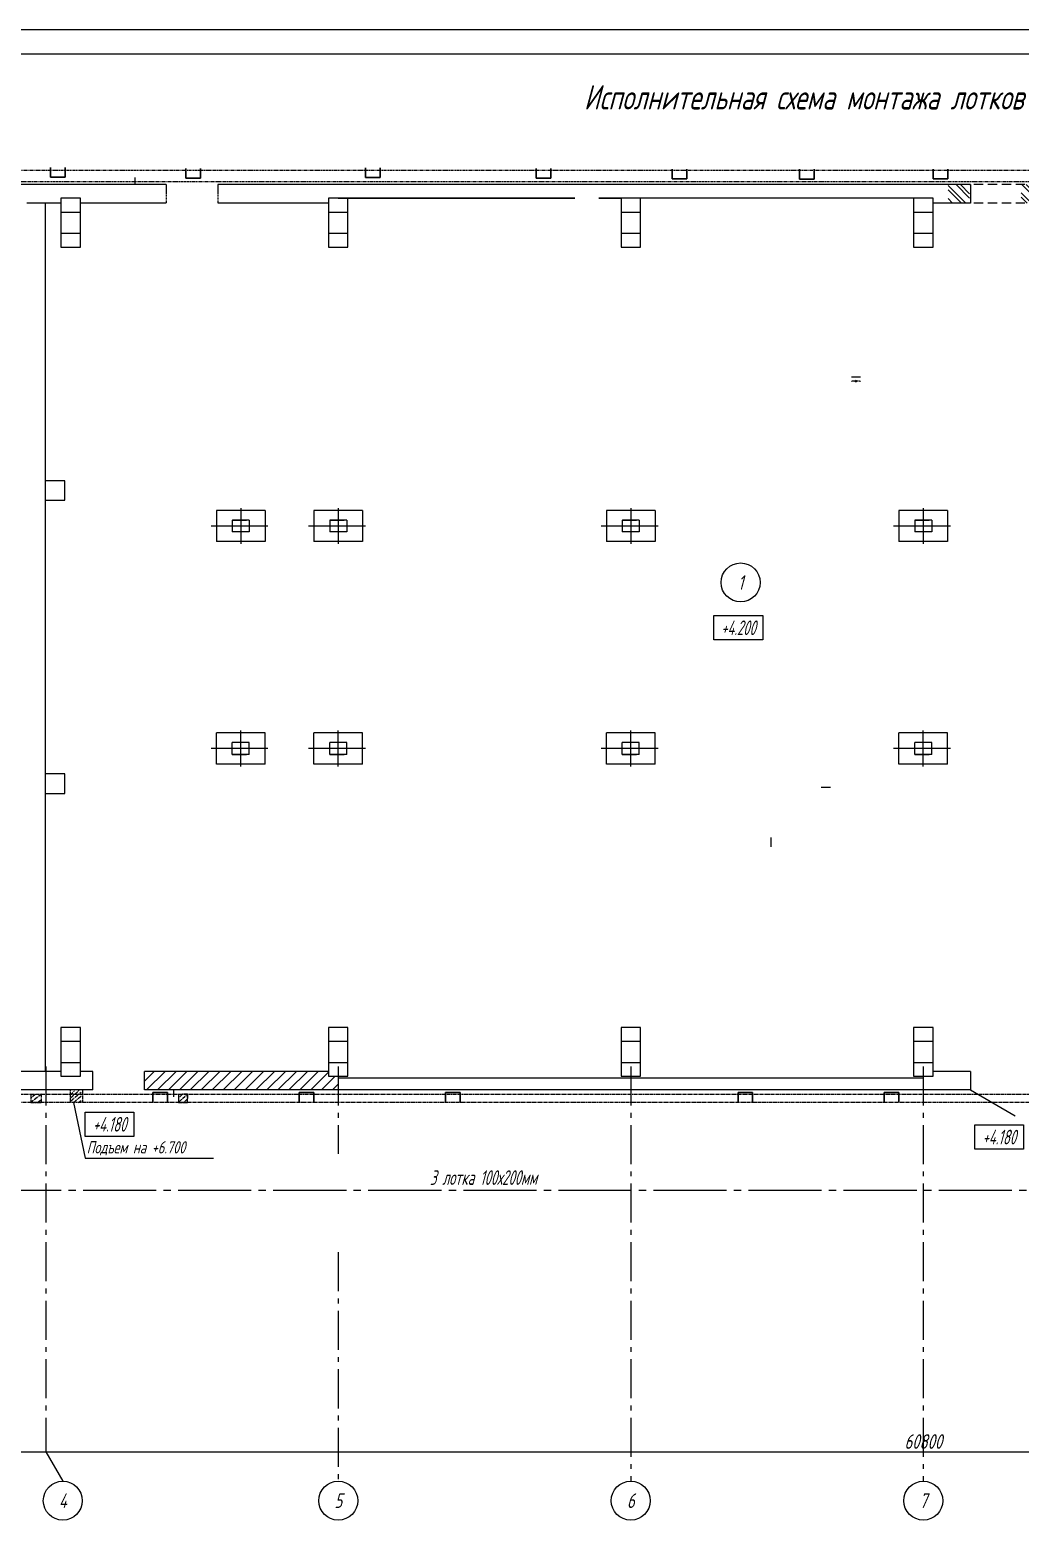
# Model space of a CAD drawing. Header units: millimetres. Extents: x -14296 to 10264, y -13087 to -5602.
# Drawn here: x -7721.2 to -7518, y -5915.1 to -5609.6 of the extents above; entities that cross this region are included whole.
import ezdxf

# ---------------------------------------------------------------- set-up
doc = ezdxf.new("R2010")
doc.units = ezdxf.units.MM
for name, pattern in [('CENTER2', [1.125, 0.75, -0.125, 0.125, -0.125]), ('gost6', [12, 8, -1.5, 1, -1.5]), ('HIDDEN2', [4.7625, 3.175, -1.5875]), ('K5LT_AXLED', [19.5, 15, -1.5, 1.5, -1.5]), ('K5LT_BASIC', [0]), ('PHANTOM2', [1.25, 0.625, -0.125, 0.125, -0.125, 0.125, -0.125])]:
    doc.linetypes.add(name, pattern=pattern)
doc.layers.get('Defpoints').update_dxf_attribs({"color": 33})
for name, color, linetype, lineweight in [('1', 4, 'Continuous', 15), ('Осевая', 4, 'gost6', 25), ('Размерная', 4, 'Continuous', 25), ('Рамка толстая', 7, 'Continuous', 15), ('Рамка тонкая', 5, 'Continuous', 25), ('Строительный', 251, 'Continuous', 13), ('Текст', 7, 'Continuous', 20), ('Технологическое', 156, 'Continuous', 18), ('ЭлектрооБорудование (Вновь)', 160, 'Continuous', 15)]:
    doc.layers.add(name, color=color, linetype=linetype, lineweight=lineweight)
doc.styles.add('gost shx', font='gost.shx', dxfattribs={"oblique": 15})
doc.styles.add('Simplex', font='simplex.shx', dxfattribs={"width": 0.7, "oblique": 15})
doc.dimstyles.new('ISO-25', dxfattribs={"dimtxt": 3, "dimasz": 2.5, "dimexe": 1.25, "dimexo": 0.625, "dimtad": 1, "dimtxsty": 'gost shx', "dimcen": 2.5, "dimclrt": 2, "dimadec": 0, "dimazin": 0, "dimtfac": 1, "dimtmove": 0, "dimatfit": 3, "dimfxl": 1, "dimarcsym": 0})

# ---------------------------------------------------------------- blocks, each defined once
blk = doc.blocks.new('_ArchTick')
at = {"color": 0, "const_width": 0.15}
blk.add_lwpolyline([(-0.5, -0.5), (0.5, 0.5)], dxfattribs=at)
blk = doc.blocks.new('*D545')
at = {"layer": 'Defpoints', "color": 0, "lineweight": 15, "transparency": 16777216}
for p in [(-7841.92, -5901.1), (-7233.92, -5901.1), (-7233.92, -5901.1)]:
    blk.add_point(p, dxfattribs=at)
at = {"layer": 'Размерная', "color": 0, "lineweight": -2, "transparency": 16777216}
for p, q in [((-7841.92, -5900.47), (-7841.92, -5899.85)), ((-7841.92, -5901.1), (-7233.92, -5901.1)), ((-7233.92, -5900.47), (-7233.92, -5899.85))]:
    blk.add_line(p, q, dxfattribs=at)
at = {"layer": 'Размерная', "color": 0, "lineweight": -2, "transparency": 16777216, "xscale": 3, "yscale": 3, "zscale": 3, "rotation": 180}
blk.add_blockref('_ArchTick', (-7841.92, -5901.1), dxfattribs=at)
at = {"layer": 'Размерная', "color": 0, "lineweight": -2, "transparency": 16777216, "xscale": 3, "yscale": 3, "zscale": 3}
blk.add_blockref('_ArchTick', (-7233.92, -5901.1), dxfattribs=at)
at = {"layer": 'Размерная', "color": 2, "transparency": 16777216, "insert": (-7537.92, -5898.97), "char_height": 3, "attachment_point": 5, "style": 'Simplex'}
blk.add_mtext('60800', dxfattribs=at)
blk = doc.blocks.new('A$C551E481E')
at = {"layer": 'Рамка толстая'}
blk.add_line((836, 589), (20, 589), dxfattribs=at)
at = {"layer": 'Рамка тонкая'}
blk.add_line((841, 594), (0, 594), dxfattribs=at)

msp = doc.modelspace()

# ---------------------------------------------------------------- hatches: boundary and pattern name
at = {"layer": 'Строительный'}
h = msp.add_hatch(dxfattribs=at)
h.set_pattern_fill('ANSI32', color=256, scale=0.2, angle=-90)
h.set_pattern_definition([(315, (-7872.99, -5535.6784), (1.347038, 1.347038), []), (315, (-7872.99, -5536.5764), (1.347038, 1.347038), [])])
h.paths.add_polyline_path([(-7513.61439, -5645.0856), (-7513.61439, -5641.2856), (-7517.81511, -5641.2856), (-7517.81511, -5645.0856)])
h.paths.add_polyline_path([(-7528.41511, -5645.0856), (-7528.41511, -5641.2856), (-7532.81511, -5641.2856), (-7532.81511, -5645.0856)])
h = msp.add_hatch(dxfattribs=at)
h.set_pattern_fill('ANSI31', color=256, scale=0.5)
h.set_pattern_definition([(45, (-10829.129, -6641.8763), (-1.122532, 1.122532), [])])
h.paths.add_polyline_path([(-7697.67279, -5823.09712), (-7697.67279, -5826.89712), (-7657.91902, -5826.89712), (-7657.91902, -5824.09712), (-7659.91902, -5824.09712), (-7659.91902, -5823.09712)])

# ---------------------------------------------------------------- linework, layer by layer
at = {"layer": '1', "color": 3}
msp.add_line((-7672.32973, -5756.89712), (-7684.01949, -5756.89712), dxfattribs=at)
at = {"layer": 'Осевая'}
for p, q in [((-7717.91902, -5822.09712), (-7717.91902, -5901.09712)), ((-7657.91902, -5822.09712), (-7657.91902, -5839.9832)), ((-7597.91902, -5822.09712), (-7597.91902, -5907.09712)), ((-7537.91902, -5822.09712), (-7537.91902, -5907.09712)), ((-7657.91902, -5860.1668), (-7657.91902, -5907.09712)), ((-7717.91902, -5901.09712), (-7714.41902, -5907.09712))]:
    msp.add_line(p, q, dxfattribs=at)
at = {"layer": 'Рамка тонкая', "lineweight": 30}
for p, q in [((-7716.9137, -5637.78703), (-7716.9137, -5639.78703)), ((-7716.9137, -5639.78703), (-7713.9137, -5639.78703)), ((-7713.9137, -5639.78703), (-7713.9137, -5637.78703)), ((-7689.17135, -5637.98932), (-7689.17135, -5639.98932)), ((-7689.17135, -5639.98932), (-7686.17135, -5639.98932)), ((-7686.17135, -5639.98932), (-7686.17135, -5637.98932)), ((-7652.32934, -5637.86937), (-7652.32934, -5639.86937)), ((-7652.32934, -5639.86937), (-7649.32934, -5639.86937)), ((-7649.32934, -5639.86937), (-7649.32934, -5637.86937)), ((-7617.30376, -5638.01328), (-7617.30376, -5640.01328)), ((-7617.30376, -5640.01328), (-7614.30376, -5640.01328)), ((-7614.30376, -5640.01328), (-7614.30376, -5638.01328)), ((-7589.43907, -5638.12025), (-7589.43907, -5640.12025)), ((-7586.43907, -5640.12025), (-7586.43907, -5638.12025)), ((-7563.30082, -5638.1554), (-7563.30082, -5640.1554)), ((-7560.30082, -5640.1554), (-7560.30082, -5638.1554)), ((-7535.89389, -5638.14914), (-7535.89389, -5640.14914)), ((-7532.89389, -5640.14914), (-7532.89389, -5638.14914)), ((-7589.43907, -5640.12025), (-7586.43907, -5640.12025)), ((-7563.30082, -5640.1554), (-7560.30082, -5640.1554)), ((-7535.89389, -5640.14914), (-7532.89389, -5640.14914)), ((-7692.91902, -5827.39712), (-7695.91902, -5827.39712)), ((-7695.91902, -5827.39712), (-7695.91902, -5829.39712)), ((-7692.91902, -5829.39712), (-7692.91902, -5827.39712)), ((-7662.91902, -5827.39712), (-7665.91902, -5827.39712)), ((-7665.91902, -5827.39712), (-7665.91902, -5829.39712)), ((-7662.91902, -5829.39712), (-7662.91902, -5827.39712)), ((-7632.91902, -5827.39712), (-7635.91902, -5827.39712)), ((-7635.91902, -5827.39712), (-7635.91902, -5829.39712)), ((-7632.91902, -5829.39712), (-7632.91902, -5827.39712)), ((-7572.91902, -5827.39712), (-7575.91902, -5827.39712)), ((-7575.91902, -5827.39712), (-7575.91902, -5829.39712)), ((-7572.91902, -5829.39712), (-7572.91902, -5827.39712)), ((-7542.91902, -5827.39712), (-7545.91902, -5827.39712)), ((-7545.91902, -5827.39712), (-7545.91902, -5829.39712)), ((-7542.91902, -5829.39712), (-7542.91902, -5827.39712))]:
    msp.add_line(p, q, dxfattribs=at)
at = {"layer": 'Рамка тонкая'}
for points in [[(-7580.84565, -5729.65367), (-7570.84565, -5729.65367), (-7570.84565, -5734.65367), (-7580.84565, -5734.65367)], [(-7709.82874, -5831.43873), (-7699.82874, -5831.43873), (-7699.82874, -5836.43873), (-7709.82874, -5836.43873)], [(-7527.34039, -5834.05413), (-7517.34039, -5834.05413), (-7517.34039, -5839.05413), (-7527.34039, -5839.05413)]]:
    msp.add_lwpolyline(points, close=True, dxfattribs=at)
for centre in [(-7575.38183, -5722.86351), (-7714.41902, -5911.09712), (-7657.91902, -5911.09712), (-7597.91902, -5911.09712), (-7537.91902, -5911.09712)]:
    msp.add_circle(centre, 4, dxfattribs=at)
at = {"layer": 'Строительный'}
for p, q in [((-7699.6621, -5639.8627), (-7699.6621, -5641.29712)), ((-7693.21902, -5641.29712), (-7746.61902, -5641.29712)), ((-7657.91902, -5641.29712), (-7682.61902, -5641.29712)), ((-7528.21806, -5641.28565), (-7657.91902, -5641.29712)), ((-7528.21806, -5641.28565), (-7528.21806, -5645.08565)), ((-7714.81902, -5645.09712), (-7721.81902, -5645.09712)), ((-7718.01902, -5645.09712), (-7718.01902, -5823.09712)), ((-7710.81902, -5644.09712), (-7714.81902, -5644.09712)), ((-7714.81902, -5644.09712), (-7714.81902, -5654.09712)), ((-7710.81902, -5654.09712), (-7710.81902, -5644.09712)), ((-7693.21902, -5645.09712), (-7710.81902, -5645.09712)), ((-7659.91902, -5645.09712), (-7682.61902, -5645.09712)), ((-7655.91902, -5644.09712), (-7659.91902, -5644.09712)), ((-7659.91902, -5644.09712), (-7659.91902, -5654.09712)), ((-7650.53857, -5644.09712), (-7657.91902, -5644.09712)), ((-7657.91902, -5644.09712), (-7609.40043, -5644.09712)), ((-7609.40043, -5644.09712), (-7657.91902, -5644.09712)), ((-7655.91902, -5654.09712), (-7655.91902, -5644.09712)), ((-7604.43766, -5644.09712), (-7599.91902, -5644.09712)), ((-7535.91902, -5644.09712), (-7604.43766, -5644.09712)), ((-7595.91902, -5644.09712), (-7599.91902, -5644.09712)), ((-7599.91902, -5644.09712), (-7599.91902, -5654.09712)), ((-7595.91902, -5654.09712), (-7595.91902, -5644.09712)), ((-7535.91902, -5644.09712), (-7539.91902, -5644.09712)), ((-7539.91902, -5644.09712), (-7539.91902, -5654.09712)), ((-7535.91902, -5654.09712), (-7535.91902, -5644.09712)), ((-7528.21806, -5645.08565), (-7535.91902, -5645.08633)), ((-7714.81902, -5646.92294), (-7710.81902, -5646.92294)), ((-7659.91902, -5646.92294), (-7655.91902, -5646.92294)), ((-7599.91902, -5646.92294), (-7595.91902, -5646.92294)), ((-7539.91902, -5646.92294), (-7535.91902, -5646.92294)), ((-7714.81902, -5651.27129), (-7710.81902, -5651.27129)), ((-7659.91902, -5651.27129), (-7655.91902, -5651.27129)), ((-7599.91902, -5651.27129), (-7595.91902, -5651.27129)), ((-7539.91902, -5651.27129), (-7535.91902, -5651.27129)), ((-7714.81902, -5654.09712), (-7710.81902, -5654.09712)), ((-7659.91902, -5654.09712), (-7655.91902, -5654.09712)), ((-7599.91902, -5654.09712), (-7595.91902, -5654.09712)), ((-7539.91902, -5654.09712), (-7535.91902, -5654.09712)), ((-7714.01902, -5702.00784), (-7718.01902, -5702.00784)), ((-7718.01902, -5702.00784), (-7718.01902, -5706.00784)), ((-7714.01902, -5706.00784), (-7714.01902, -5702.00784)), ((-7718.01902, -5706.00784), (-7714.01902, -5706.00784)), ((-7682.91902, -5708.09712), (-7682.91902, -5714.49712)), ((-7672.91902, -5708.09712), (-7682.91902, -5708.09712)), ((-7679.66902, -5710.09613), (-7676.71902, -5710.09613)), ((-7679.66902, -5710.09613), (-7679.66902, -5712.49613)), ((-7676.16902, -5710.09613), (-7679.61902, -5710.09613)), ((-7677.91902, -5707.63176), (-7677.91902, -5714.9605)), ((-7676.16902, -5710.09613), (-7676.16902, -5712.49613)), ((-7672.91902, -5708.09712), (-7672.91902, -5714.49712)), ((-7662.91902, -5708.09712), (-7662.91902, -5714.49712)), ((-7652.91902, -5708.09712), (-7662.91902, -5708.09712)), ((-7659.66902, -5710.09712), (-7656.71902, -5710.09712)), ((-7659.66902, -5710.09712), (-7659.66902, -5712.49712)), ((-7656.16902, -5710.09712), (-7659.61902, -5710.09712)), ((-7657.91902, -5707.63176), (-7657.91902, -5714.9605)), ((-7656.16902, -5710.09712), (-7656.16902, -5712.49712)), ((-7652.91902, -5708.09712), (-7652.91902, -5714.49712)), ((-7602.91902, -5708.09712), (-7602.91902, -5714.49712)), ((-7592.91902, -5708.09712), (-7602.91902, -5708.09712)), ((-7599.66902, -5710.09712), (-7596.71902, -5710.09712)), ((-7599.66902, -5710.09712), (-7599.66902, -5712.49712)), ((-7596.16902, -5710.09712), (-7599.61902, -5710.09712)), ((-7597.91902, -5707.63176), (-7597.91902, -5714.9605)), ((-7596.16902, -5710.09712), (-7596.16902, -5712.49712)), ((-7592.91902, -5708.09712), (-7592.91902, -5714.49712)), ((-7542.91902, -5708.09712), (-7542.91902, -5714.49712)), ((-7532.91902, -5708.09712), (-7542.91902, -5708.09712)), ((-7539.66902, -5710.09712), (-7536.71902, -5710.09712)), ((-7539.66902, -5710.09712), (-7539.66902, -5712.49712)), ((-7536.16902, -5710.09712), (-7539.61902, -5710.09712)), ((-7537.91902, -5707.63176), (-7537.91902, -5714.9605)), ((-7536.16902, -5710.09712), (-7536.16902, -5712.49712)), ((-7532.91902, -5708.09712), (-7532.91902, -5714.49712)), ((-7672.32973, -5711.29712), (-7684.01949, -5711.29712)), ((-7676.21902, -5712.49613), (-7679.66902, -5712.49613)), ((-7676.16902, -5712.49613), (-7679.11902, -5712.49613)), ((-7652.32973, -5711.29712), (-7664.01949, -5711.29712)), ((-7656.21902, -5712.49712), (-7659.66902, -5712.49712)), ((-7656.16902, -5712.49712), (-7659.11902, -5712.49712)), ((-7592.32973, -5711.29712), (-7604.01949, -5711.29712)), ((-7596.21902, -5712.49712), (-7599.66902, -5712.49712)), ((-7596.16902, -5712.49712), (-7599.11902, -5712.49712)), ((-7532.32973, -5711.29712), (-7544.01949, -5711.29712)), ((-7536.21902, -5712.49712), (-7539.66902, -5712.49712)), ((-7536.16902, -5712.49712), (-7539.11902, -5712.49712)), ((-7672.91902, -5714.49712), (-7682.91902, -5714.49712)), ((-7652.91902, -5714.49712), (-7662.91902, -5714.49712)), ((-7592.91902, -5714.49712), (-7602.91902, -5714.49712)), ((-7532.91902, -5714.49712), (-7542.91902, -5714.49712)), ((-7682.91902, -5760.09712), (-7682.91902, -5753.69712)), ((-7672.91902, -5753.69712), (-7682.91902, -5753.69712)), ((-7682.91902, -5760.09712), (-7682.91902, -5753.69712)), ((-7672.91902, -5753.69712), (-7682.91902, -5753.69712)), ((-7679.66902, -5758.09712), (-7679.66902, -5755.69712)), ((-7676.21902, -5755.69712), (-7679.66902, -5755.69712)), ((-7679.66902, -5758.09712), (-7679.66902, -5755.69712)), ((-7676.21902, -5755.69712), (-7679.66902, -5755.69712)), ((-7676.16902, -5755.69712), (-7679.11902, -5755.69712)), ((-7676.16902, -5755.69712), (-7679.11902, -5755.69712)), ((-7677.91902, -5760.56247), (-7677.91902, -5753.23373)), ((-7677.91902, -5760.56247), (-7677.91902, -5753.23373)), ((-7676.16902, -5758.09712), (-7676.16902, -5755.69712)), ((-7676.16902, -5758.09712), (-7676.16902, -5755.69712)), ((-7672.91902, -5760.09712), (-7672.91902, -5753.69712)), ((-7672.91902, -5760.09712), (-7672.91902, -5753.69712)), ((-7662.91902, -5760.09712), (-7662.91902, -5753.69712)), ((-7652.91902, -5753.69712), (-7662.91902, -5753.69712)), ((-7659.66902, -5758.09712), (-7659.66902, -5755.69712)), ((-7656.21902, -5755.69712), (-7659.66902, -5755.69712)), ((-7656.16902, -5755.69712), (-7659.11902, -5755.69712)), ((-7657.91902, -5760.56247), (-7657.91902, -5753.23373)), ((-7656.16902, -5758.09712), (-7656.16902, -5755.69712)), ((-7652.91902, -5760.09712), (-7652.91902, -5753.69712)), ((-7602.91902, -5760.09712), (-7602.91902, -5753.69712)), ((-7592.91902, -5753.69712), (-7602.91902, -5753.69712)), ((-7599.66902, -5758.09712), (-7599.66902, -5755.69712)), ((-7596.21902, -5755.69712), (-7599.66902, -5755.69712)), ((-7596.16902, -5755.69712), (-7599.11902, -5755.69712)), ((-7597.91902, -5760.56247), (-7597.91902, -5753.23373)), ((-7596.16902, -5758.09712), (-7596.16902, -5755.69712)), ((-7592.91902, -5760.09712), (-7592.91902, -5753.69712)), ((-7542.91902, -5760.09712), (-7542.91902, -5753.69712)), ((-7532.91902, -5753.69712), (-7542.91902, -5753.69712)), ((-7539.66902, -5758.09712), (-7539.66902, -5755.69712)), ((-7536.21902, -5755.69712), (-7539.66902, -5755.69712)), ((-7536.16902, -5755.69712), (-7539.11902, -5755.69712)), ((-7537.91902, -5760.56247), (-7537.91902, -5753.23373)), ((-7536.16902, -5758.09712), (-7536.16902, -5755.69712)), ((-7532.91902, -5760.09712), (-7532.91902, -5753.69712)), ((-7672.32973, -5756.89712), (-7684.01949, -5756.89712)), ((-7679.66902, -5758.09712), (-7676.71902, -5758.09712)), ((-7679.66902, -5758.09712), (-7676.71902, -5758.09712)), ((-7676.16902, -5758.09712), (-7679.61902, -5758.09712)), ((-7676.16902, -5758.09712), (-7679.61902, -5758.09712)), ((-7652.32973, -5756.89712), (-7664.01949, -5756.89712)), ((-7659.66902, -5758.09712), (-7656.71902, -5758.09712)), ((-7656.16902, -5758.09712), (-7659.61902, -5758.09712)), ((-7592.32973, -5756.89712), (-7604.01949, -5756.89712)), ((-7599.66902, -5758.09712), (-7596.71902, -5758.09712)), ((-7596.16902, -5758.09712), (-7599.61902, -5758.09712)), ((-7532.32973, -5756.89712), (-7544.01949, -5756.89712)), ((-7539.66902, -5758.09712), (-7536.71902, -5758.09712)), ((-7536.16902, -5758.09712), (-7539.61902, -5758.09712)), ((-7714.01902, -5762.09712), (-7718.01902, -5762.09712)), ((-7718.01902, -5762.09712), (-7718.01902, -5766.09712)), ((-7714.01902, -5766.09712), (-7714.01902, -5762.09712)), ((-7672.91902, -5760.09712), (-7682.91902, -5760.09712)), ((-7672.91902, -5760.09712), (-7682.91902, -5760.09712)), ((-7652.91902, -5760.09712), (-7662.91902, -5760.09712)), ((-7592.91902, -5760.09712), (-7602.91902, -5760.09712)), ((-7532.91902, -5760.09712), (-7542.91902, -5760.09712)), ((-7718.01902, -5766.09712), (-7714.01902, -5766.09712)), ((-7691.63077, -5828.33153), (-7691.63077, -5826.89712)), ((-7528.21902, -5826.89712), (-7519.03915, -5832.19712))]:
    msp.add_line(p, q, dxfattribs=at)
at = {"layer": 'Строительный', "linetype": 'CENTER2', "ltscale": 0.5}
for p, q in [((-7693.21902, -5641.29712), (-7693.21902, -5645.09712)), ((-7682.61902, -5641.29712), (-7682.61902, -5645.09712))]:
    msp.add_line(p, q, dxfattribs=at)
at = {"layer": 'Строительный', "linetype": 'HIDDEN2', "ltscale": 0.6}
for p, q in [((-7517.05845, -5641.2856), (-7528.21806, -5641.2856)), ((-7517.05845, -5645.0856), (-7528.21806, -5645.08565))]:
    msp.add_line(p, q, dxfattribs=at)
at = {"layer": 'Строительный', "ltscale": 100}
for p, q in [((-7710.81902, -5814.09712), (-7714.81902, -5814.09712)), ((-7714.81902, -5814.09712), (-7714.81902, -5824.09712)), ((-7710.81902, -5824.09712), (-7710.81902, -5814.09712)), ((-7655.91902, -5814.09712), (-7659.91902, -5814.09712)), ((-7659.91902, -5814.09712), (-7659.91902, -5824.09712)), ((-7655.91902, -5824.09712), (-7655.91902, -5814.09712)), ((-7595.91902, -5814.09712), (-7599.91902, -5814.09712)), ((-7599.91902, -5814.09712), (-7599.91902, -5824.09712)), ((-7595.91902, -5824.09712), (-7595.91902, -5814.09712)), ((-7535.91902, -5814.09712), (-7539.91902, -5814.09712)), ((-7539.91902, -5814.09712), (-7539.91902, -5824.09712)), ((-7535.91902, -5824.09712), (-7535.91902, -5814.09712)), ((-7714.81902, -5816.92294), (-7710.81902, -5816.92294)), ((-7659.91902, -5816.92294), (-7655.91902, -5816.92294)), ((-7599.91902, -5816.92294), (-7595.91902, -5816.92294)), ((-7539.91902, -5816.92294), (-7535.91902, -5816.92294)), ((-7714.81902, -5823.09712), (-7724.91902, -5823.09712)), ((-7714.81902, -5821.27129), (-7710.81902, -5821.27129)), ((-7708.27279, -5823.09712), (-7710.81902, -5823.09712)), ((-7708.27279, -5826.89712), (-7708.27279, -5823.09712)), ((-7659.91902, -5823.09712), (-7697.67279, -5823.09712)), ((-7697.67279, -5826.89712), (-7697.67279, -5823.09712)), ((-7659.91902, -5821.27129), (-7655.91902, -5821.27129)), ((-7599.91902, -5821.27129), (-7595.91902, -5821.27129)), ((-7539.91902, -5821.27129), (-7535.91902, -5821.27129)), ((-7528.21902, -5823.09712), (-7535.91902, -5823.09712)), ((-7528.21902, -5823.09712), (-7528.21902, -5826.84335)), ((-7714.81902, -5824.09712), (-7710.81902, -5824.09712)), ((-7659.91902, -5824.09712), (-7655.91902, -5824.09712)), ((-7537.91902, -5824.49712), (-7657.91902, -5824.49712)), ((-7599.91902, -5824.09712), (-7595.91902, -5824.09712)), ((-7539.91902, -5824.09712), (-7535.91902, -5824.09712)), ((-7708.27279, -5826.89712), (-7728.91902, -5826.89712)), ((-7528.21902, -5826.89712), (-7697.67279, -5826.89712))]:
    msp.add_line(p, q, dxfattribs=at)
at = {"layer": 'Технологическое'}
for p, q in [((-7550.76902, -5680.79712), (-7552.66902, -5680.79712)), ((-7558.86902, -5764.79712), (-7556.96902, -5764.79712)), ((-7569.21902, -5775.14712), (-7569.21902, -5777.04712))]:
    msp.add_line(p, q, dxfattribs=at)
at = {"layer": 'Технологическое', "linetype": 'CENTER2', "ltscale": 0.5}
msp.add_arc((-7551.71902, -5692.09712), 10.5, 84.8089974, 95.1910026, dxfattribs=at)
at = {"layer": 'Технологическое'}
msp.add_open_spline([(-7551.57626, -5681.59712), (-7551.58339, -5681.78129), (-7551.84523, -5681.79395), (-7551.85673, -5681.59712), (-7551.84523, -5681.40036), (-7551.58339, -5681.41294), (-7551.57626, -5681.59712)], degree=3, knots=[0, 0, 0, 0, 1, 1, 1, 2, 2, 2, 2], dxfattribs=at)
at = {"layer": 'ЭлектрооБорудование (Вновь)', "color": 165, "linetype": 'PHANTOM2', "lineweight": 15, "true_color": 0x5e67af}
for p, q in [((-7228.03966, -5638.42046), (-7847.50242, -5638.42046)), ((-7845.29254, -5640.67399), (-7230.52215, -5640.67399)), ((-7712.8516, -5828.51072), (-7711.11096, -5827.0267)), ((-7712.8516, -5827.79652), (-7711.98021, -5827.03967)), ((-7712.8516, -5829.20311), (-7710.63892, -5827.32652)), ((-7712.8516, -5829.45473), (-7712.8516, -5828.51072)), ((-7712.22004, -5829.45473), (-7710.592, -5828.08839)), ((-7711.17227, -5829.45473), (-7710.59617, -5828.98914))]:
    msp.add_line(p, q, dxfattribs=at)
at = {"layer": 'ЭлектрооБорудование (Вновь)', "color": 165, "linetype": 'CENTER2', "lineweight": 15, "true_color": 0x5e67af}
for p, q in [((-7228.04772, -5829.44053), (-7846.75985, -5829.44053)), ((-7797.62556, -5827.78232), (-7230.52446, -5827.78232)), ((-7712.8516, -5829.45473), (-7712.8516, -5826.91131)), ((-7710.41189, -5826.91131), (-7710.41189, -5829.45473))]:
    msp.add_line(p, q, dxfattribs=at)
at = {"layer": 'ЭлектрооБорудование (Вновь)', "color": 152, "linetype": 'CENTER2', "lineweight": 15, "true_color": 0x2776bb}
for p, q in [((-7718.81635, -5827.78232), (-7720.96194, -5829.44053)), ((-7720.96194, -5827.95871), (-7720.96194, -5829.35367)), ((-7720.96194, -5829.35367), (-7720.96194, -5829.35367)), ((-7720.96194, -5829.35367), (-7720.96194, -5829.44053)), ((-7720.96194, -5829.44053), (-7718.81635, -5829.44053)), ((-7720.96194, -5829.44053), (-7719.5815, -5829.44053)), ((-7720.0736, -5827.82559), (-7720.90028, -5828.4714)), ((-7719.5815, -5829.44053), (-7718.91105, -5828.90446)), ((-7718.81635, -5829.44053), (-7718.81635, -5827.78232)), ((-7690.69021, -5829.44053), (-7688.87213, -5827.78232)), ((-7690.69021, -5827.93606), (-7690.69021, -5829.44053)), ((-7690.59991, -5828.43805), (-7690.69021, -5828.51923)), ((-7690.69021, -5828.51923), (-7690.69021, -5829.44053)), ((-7690.69021, -5829.44053), (-7688.87213, -5829.44053)), ((-7689.8706, -5827.78232), (-7690.59991, -5828.43805)), ((-7688.87213, -5827.78232), (-7689.8706, -5827.78232)), ((-7688.87213, -5828.70907), (-7689.54973, -5829.41348)), ((-7688.87213, -5827.8765), (-7688.87213, -5827.78232)), ((-7688.87213, -5827.78232), (-7688.87213, -5828.70907)), ((-7688.87213, -5829.44053), (-7688.87213, -5827.8765))]:
    msp.add_line(p, q, dxfattribs=at)
at = {"layer": 'ЭлектрооБорудование (Вновь)', "color": 116, "linetype": 'K5LT_BASIC', "lineweight": 15, "true_color": 0x136734}
for p, q in [((-7712.20313, -5829.44053), (-7709.80015, -5840.86833)), ((-7709.80015, -5840.86833), (-7683.48984, -5840.86833))]:
    msp.add_line(p, q, dxfattribs=at)
at = {"layer": 'ЭлектрооБорудование (Вновь)', "color": 7, "linetype": 'K5LT_AXLED', "lineweight": 15, "true_color": 0xffffff}
msp.add_line((-7846.75985, -5847.45491), (-7325.82952, -5847.45491), dxfattribs=at)

# ---------------------------------------------------------------- block references
msp.add_blockref('A$C551E481E', (-7937.98981, -6203.56553))

# ---------------------------------------------------------------- texts
at = {"layer": 'Текст', "linetype": 'CENTER2', "lineweight": 15, "style": 'Simplex', "oblique": 15, "width": 0.6}
msp.add_text(' 3 лотка 100х200мм', height=3, dxfattribs=at).set_placement((-7640.30422, -5846.36498))
at = {"layer": 'Текст', "lineweight": 35, "insert": (-7545.34693, -5623.40348), "char_height": 5, "width": 417.8212072, "attachment_point": 5, "style": 'Simplex'}
msp.add_mtext('Исполнительная схема монтажа лотков +4.200  М1:100', dxfattribs=at)
at = {"layer": 'Текст', "char_height": 3, "attachment_point": 5, "style": 'Simplex'}
for s, insert, width in [('1', (-7575.38183, -5722.86351), 8), ('{\\W0.6;+4.200}', (-7575.84565, -5732.15367), 10), ('{\\W0.6;+4.180}', (-7704.82874, -5833.93873), 10), ('{\\W0.6;+4.180}', (-7522.34039, -5836.55413), 10), ('4', (-7714.41902, -5911.09712), 10), ('5', (-7657.91902, -5911.09712), 10), ('6', (-7597.91902, -5911.09712), 10), ('7', (-7537.91902, -5911.09712), 10)]:
    msp.add_mtext(s, dxfattribs=dict(at, insert=insert, width=width))
at = {"layer": 'Текст', "insert": (-7709.52567, -5837.40721), "char_height": 2.5, "attachment_point": 1, "style": 'Simplex'}
msp.add_mtext_dynamic_manual_height_columns('Подъем на +6.700', width=129, gutter_width=12.5, heights=[0], dxfattribs=at)

# ---------------------------------------------------------------- dimensions: what is measured, and where the dimension line sits
at = {"layer": 'Размерная'}
dim = msp.add_linear_dim(base=(-7233.91902, -5901.09712), p1=(-7841.91902, -5901.09712), p2=(-7233.91902, -5901.09712), dimstyle='ISO-25', override={"dimtxt": 3, "dimasz": 3, "dimlfac": 100, "dimrnd": 100, "dimtxsty": 'Simplex', "dimblk1": 'ArchTick', "dimblk2": 'ArchTick', "dimsah": 1}, dxfattribs=at)
dim.commit()
dim.dimension.update_dxf_attribs({"geometry": '*D545', "text_midpoint": (-7537.91902, -5898.97212)})

doc.saveas('drawing.dxf')
